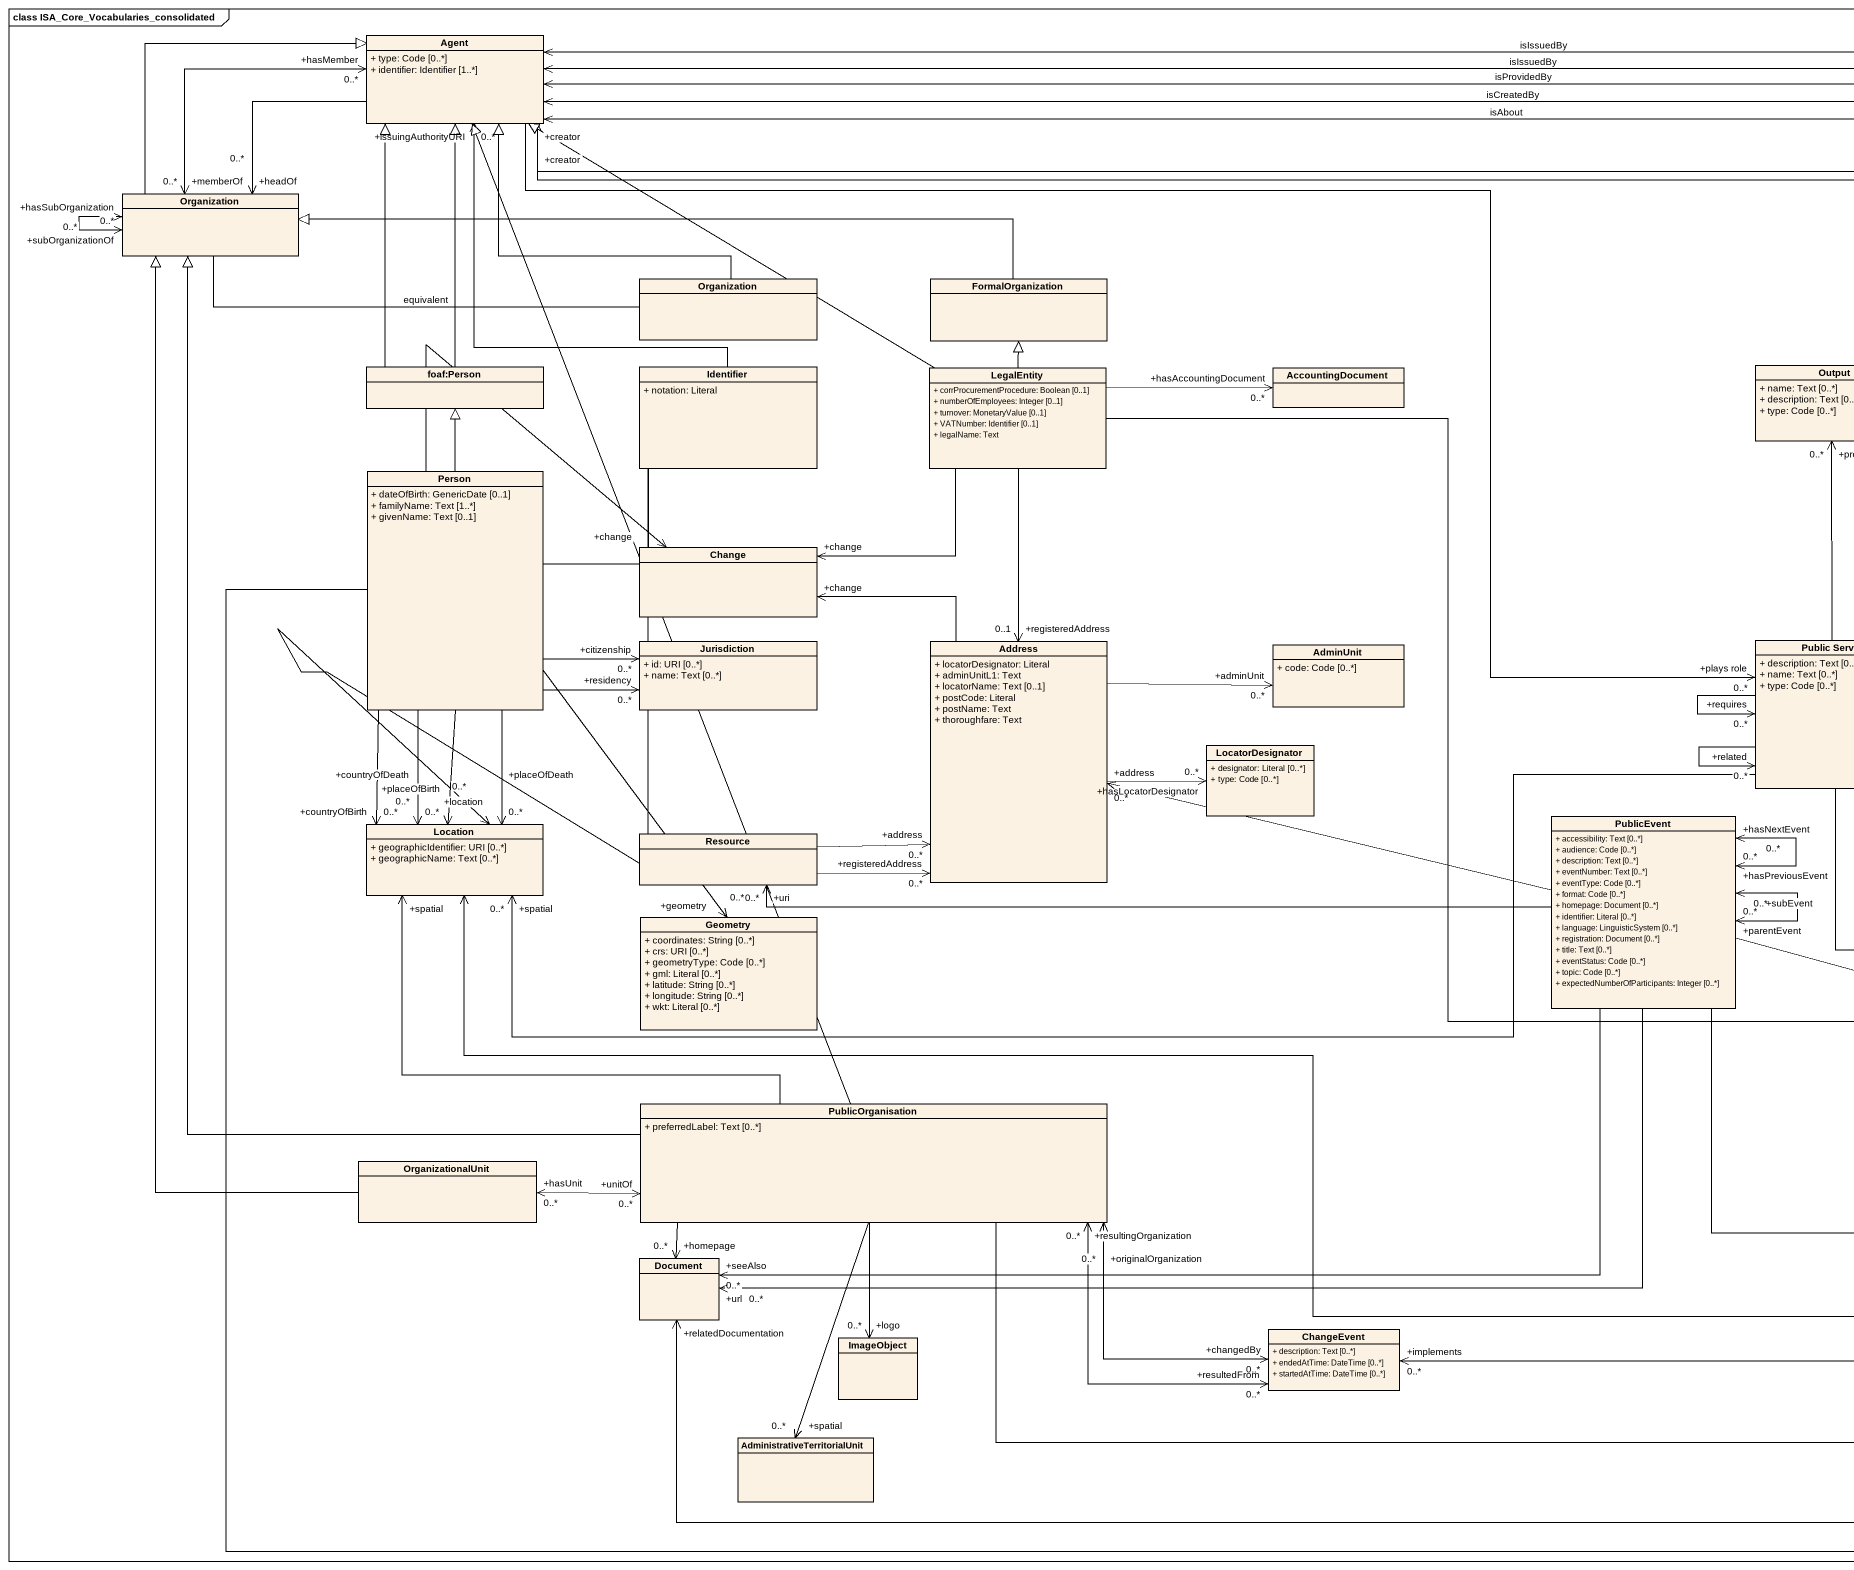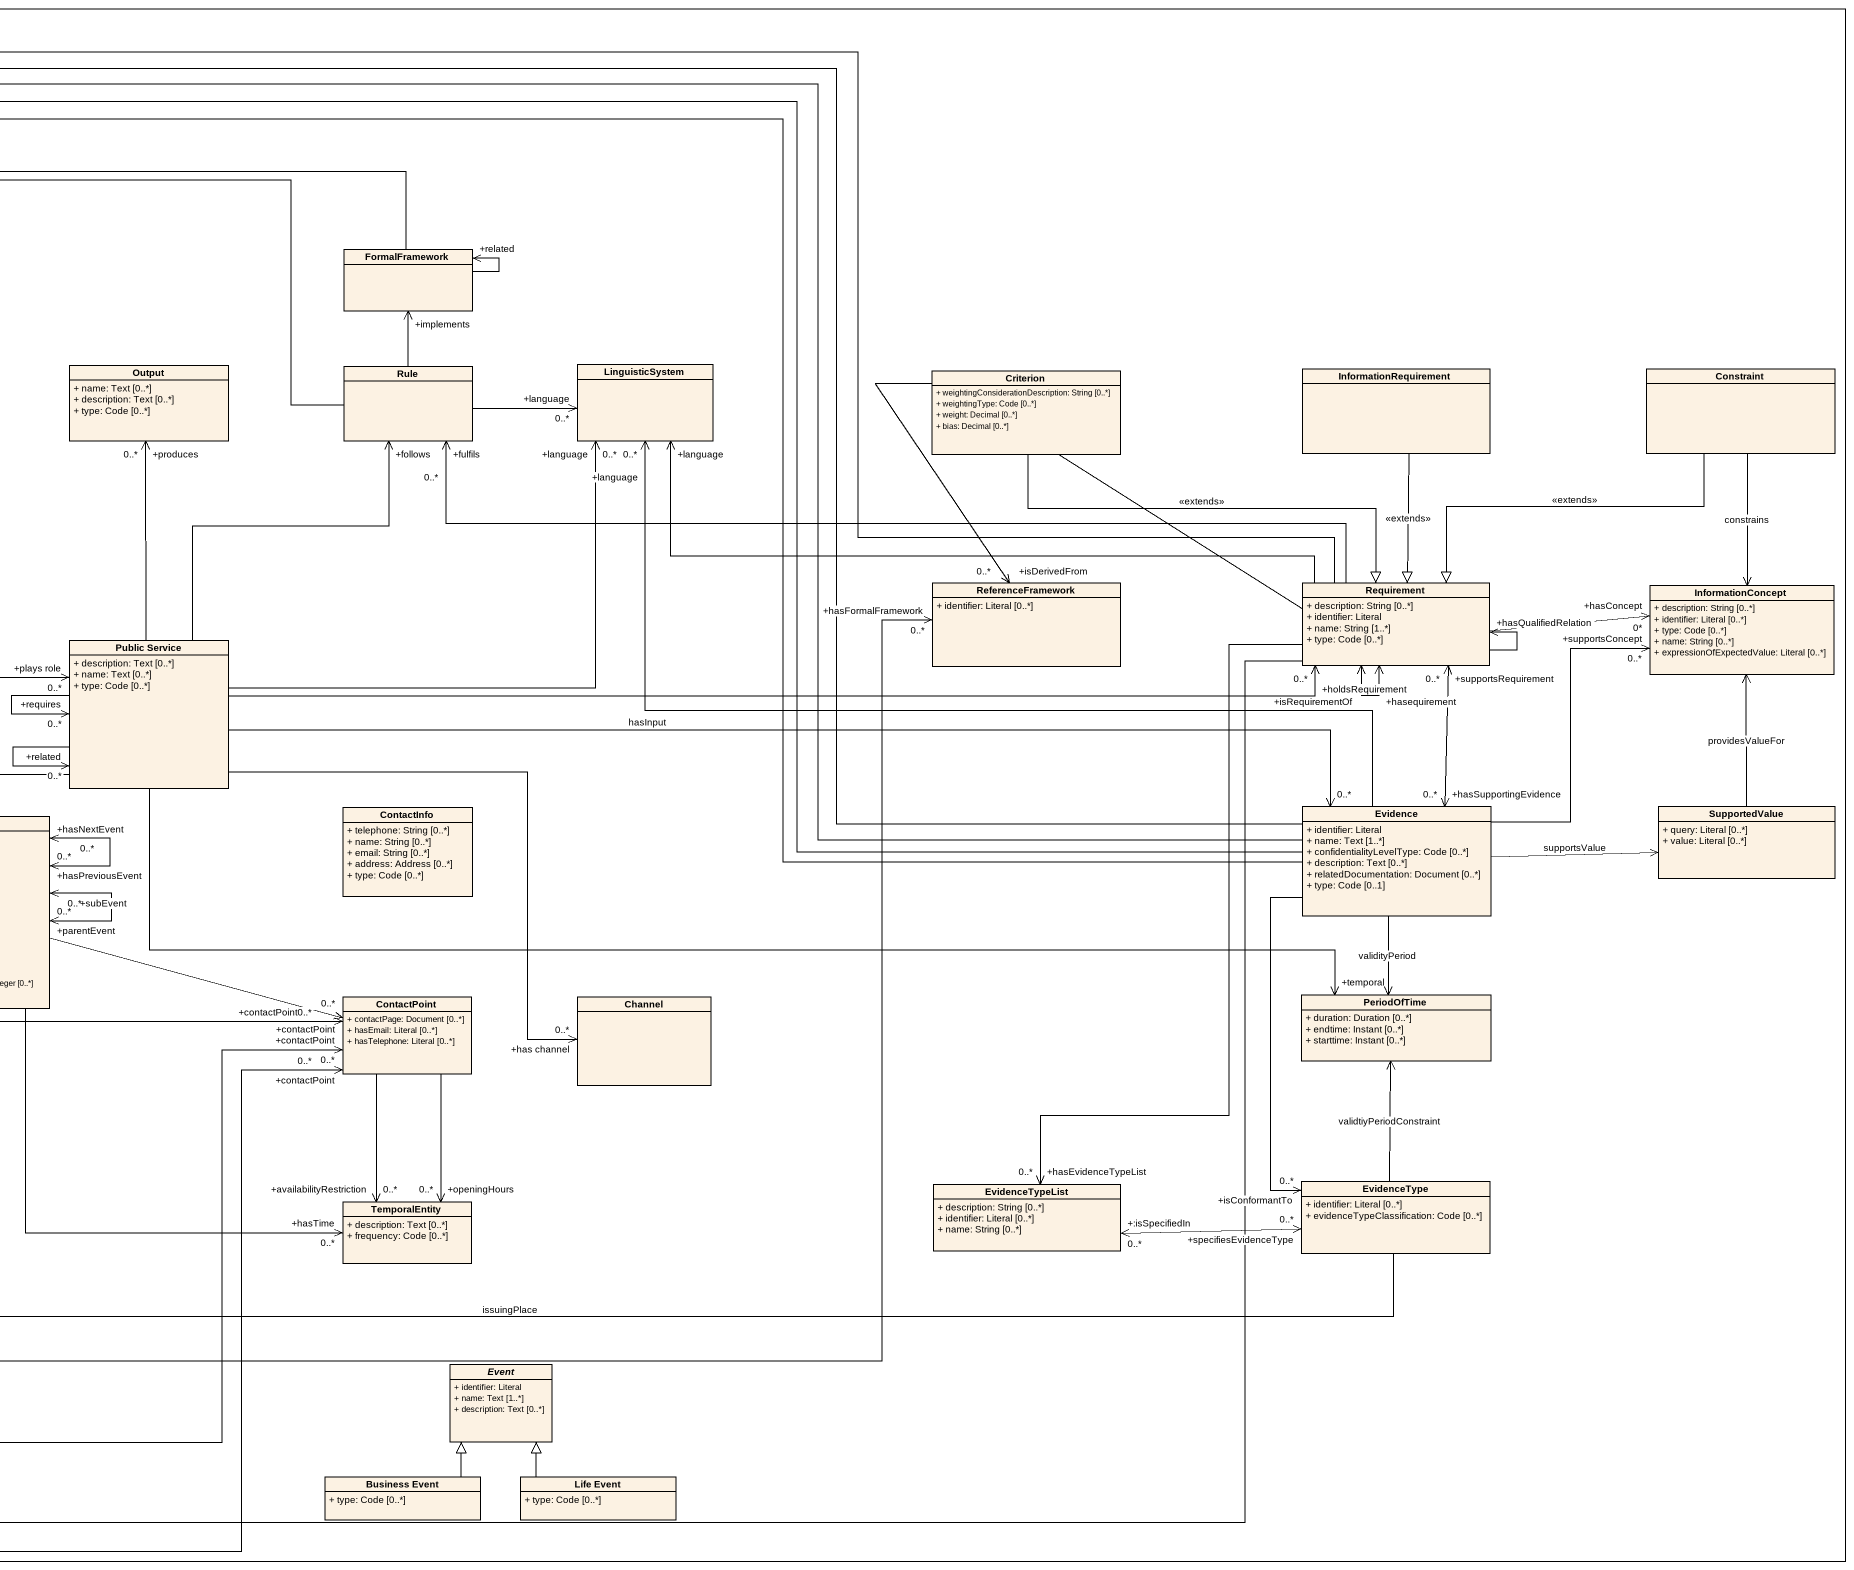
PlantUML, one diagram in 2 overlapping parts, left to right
@startuml
mainframe class ISA_Core_Vocabularies_consolidated
hide circle
hide empty members
skinparam classAttributeIconSize 0
class "Agent" as Agent_ {
  + type: Code [0..*]
  + identifier: Identifier [1..*]
}
class Organization
class FormalFramework
class "Organization" as Organization_2
class FormalOrganization
class "foaf:Person" as foaf_Person
class Identifier {
  + notation: Literal
}
class LegalEntity {
  + corrProcurementProcedure: Boolean [0..1]
  + numberOfEmployees: Integer [0..1]
  + turnover: MonetaryValue [0..1]
  + VATNumber: Identifier [0..1]
  + legalName: Text
}
class AccountingDocument
class Output {
  + name: Text [0..*]
  + description: Text [0..*]
  + type: Code [0..*]
}
class Rule
class LinguisticSystem
class Criterion {
  + weightingConsiderationDescription: String [0..*]
  + weightingType: Code [0..*]
  + weight: Decimal [0..*]
  + bias: Decimal [0..*]
}
class InformationRequirement
class Constraint
class "Person" as Person_ {
  + dateOfBirth: GenericDate [0..1]
  + familyName: Text [1..*]
  + givenName: Text [0..1]
}
class Change
class ReferenceFramework {
  + identifier: Literal [0..*]
}
class Requirement {
  + description: String [0..*]
  + identifier: Literal
  + name: String [1..*]
  + type: Code [0..*]
}
class InformationConcept {
  + description: String [0..*]
  + identifier: Literal [0..*]
  + type: Code [0..*]
  + name: String [0..*]
  + expressionOfExpectedValue: Literal [0..*]
}
class Jurisdiction {
  + id: URI [0..*]
  + name: Text [0..*]
}
class Address {
  + locatorDesignator: Literal
  + adminUnitL1: Text
  + locatorName: Text [0..1]
  + postCode: Literal
  + postName: Text
  + thoroughfare: Text
}
class AdminUnit {
  + code: Code [0..*]
}
class "Public Service" as Public_Service {
  + description: Text [0..*]
  + name: Text [0..*]
  + type: Code [0..*]
}
class LocatorDesignator {
  + designator: Literal [0..*]
  + type: Code [0..*]
}
class PublicEvent {
  + accessibility: Text [0..*]
  + audience: Code [0..*]
  + description: Text [0..*]
  + eventNumber: Text [0..*]
  + eventType: Code [0..*]
  + format: Code [0..*]
  + homepage: Document [0..*]
  + identifier: Literal [0..*]
  + language: LinguisticSystem [0..*]
  + registration: Document [0..*]
  + title: Text [0..*]
  + eventStatus: Code [0..*]
  + topic: Code [0..*]
  + expectedNumberOfParticipants: Integer [0..*]
}
class ContactInfo {
  + telephone: String [0..*]
  + name: String [0..*]
  + email: String [0..*]
  + address: Address [0..*]
  + type: Code [0..*]
}
class Evidence {
  + identifier: Literal
  + name: Text [1..*]
  + confidentialityLevelType: Code [0..*]
  + description: Text [0..*]
  + relatedDocumentation: Document [0..*]
  + type: Code [0..1]
}
class SupportedValue {
  + query: Literal [0..*]
  + value: Literal [0..*]
}
class Location {
  + geographicIdentifier: URI [0..*]
  + geographicName: Text [0..*]
}
class Resource
class Geometry {
  + coordinates: String [0..*]
  + crs: URI [0..*]
  + geometryType: Code [0..*]
  + gml: Literal [0..*]
  + latitude: String [0..*]
  + longitude: String [0..*]
  + wkt: Literal [0..*]
}
class ContactPoint {
  + contactPage: Document [0..*]
  + hasEmail: Literal [0..*]
  + hasTelephone: Literal [0..*]
}
class Channel
class PeriodOfTime {
  + duration: Duration [0..*]
  + endtime: Instant [0..*]
  + starttime: Instant [0..*]
}
class PublicOrganisation {
  + preferredLabel: Text [0..*]
}
class OrganizationalUnit
class TemporalEntity {
  + description: Text [0..*]
  + frequency: Code [0..*]
}
class EvidenceTypeList {
  + description: String [0..*]
  + identifier: Literal [0..*]
  + name: String [0..*]
}
class EvidenceType {
  + identifier: Literal [0..*]
  + evidenceTypeClassification: Code [0..*]
}
class Document
class ChangeEvent {
  + description: Text [0..*]
  + endedAtTime: DateTime [0..*]
  + startedAtTime: DateTime [0..*]
}
class ImageObject
abstract class Event {
  + identifier: Literal
  + name: Text [1..*]
  + description: Text [0..*]
}
class "AdministrativeTerritorialUnit" as AdministrativeTerritorialUni
class "Business Event" as Business_Event {
  + type: Code [0..*]
}
class "Life Event" as Life_Event {
  + type: Code [0..*]
}
Agent_ -left-> "+headOf\n0..*" Organization
Agent_ -right-> "+plays role\n0..*" Public_Service
Organization -right-|> Agent_
Organization "+memberOf\n0..*" <-right-> "+hasMember\n0..*" Agent_
Organization "+hasSubOrganization\n0..*" <--> "+subOrganizationOf\n0..*" Organization
Organization -right- Organization_2 : equivalent
FormalFramework -left-> "+creator" Agent_
FormalFramework --> "+related" FormalFramework
Organization_2 -up-|> Agent_
FormalOrganization -left-|> Organization
foaf_Person -up-|> Agent_
Identifier -up-> "+issuingAuthorityURI\n0..*" Agent_
LegalEntity -up-|> Agent_
LegalEntity -up-|> FormalOrganization
LegalEntity -right-> "+hasAccountingDocument\n0..*" AccountingDocument
LegalEntity -left-> "+change" Change
LegalEntity --> "+registeredAddress\n0..1" Address
LegalEntity -right-> "+contactPoint\n0..*" ContactPoint
Rule -left- "+creator" Agent_
Rule -up-> "+implements" FormalFramework
Rule -right-> "+language\n0..*" LinguisticSystem
Rule "+follows" <-- Public_Service
Criterion -right-|> Requirement : <<extends>>
InformationRequirement --|> Requirement : <<extends>>
Constraint --|> Requirement : <<extends>>
Constraint --> InformationConcept : constrains
Person_ -up-|> Agent_
Person_ -up-|> foaf_Person
Person_ -right-> "+change" Change
Person_ -right-> "+citizenship\n0..*" Jurisdiction
Person_ -right-> "+residency\n0..*" Jurisdiction
Person_ --> "+countryOfBirth\n0..*" Location
Person_ --> "+placeOfBirth\n0..*" Location
Person_ --> "+countryOfDeath\n0..*" Location
Person_ --> "+placeOfDeath\n0..*" Location
Person_ -right-> "+contactPoint\n0..*" ContactPoint
Requirement -left-> Agent_ : isIssuedBy
Requirement -left-> "+fulfils\n0..*" Rule
Requirement -left-> "+language" LinguisticSystem
Requirement -left-> "+isDerivedFrom\n0..*" ReferenceFramework
Requirement --> "+hasQualifiedRelation" Requirement
Requirement "+isRequirementOf" <--> "+hasequirement" Requirement
Requirement -right-> "+hasConcept\n0*" InformationConcept
Requirement "+supportsRequirement\n0..*" <--> "+hasSupportingEvidence\n0..*" Evidence
Requirement --> "+hasEvidenceTypeList\n0..*" EvidenceTypeList
Requirement -left-> "+relatedDocumentation" Document
Address -up-> "+change" Change
Address -right-> "+adminUnit\n0..*" AdminUnit
Address -right-> "+hasLocatorDesignator\n0..*" LocatorDesignator
Public_Service -up-> "+produces\n0..*" Output
Public_Service -up-> "+language\n0..*" LinguisticSystem
Public_Service -right-> "+holdsRequirement\n0..*" Requirement
Public_Service --> "+requires\n0..*" Public_Service
Public_Service --> "+related\n0..*" Public_Service
Public_Service -right-> "0..*" Evidence : hasInput
Public_Service -left-> "+spatial\n0..*" Location
Public_Service --> "+has channel\n0..*" Channel
Public_Service -right-> "+temporal" PeriodOfTime
PublicEvent -left-> "+address\n0..*" Address
PublicEvent "+hasPreviousEvent\n0..*" <--> "+hasNextEvent\n0..*" PublicEvent
PublicEvent "+parentEvent\n0..*" <--> "+subEvent\n0..*" PublicEvent
PublicEvent -left-> "+uri\n0..*" Resource
PublicEvent -right-> "+contactPoint\n0..*" ContactPoint
PublicEvent --> "+hasTime\n0..*" TemporalEntity
PublicEvent -left-> "+url\n0..*" Document
PublicEvent -left-> "+seeAlso\n0..*" Document
Evidence -left-> Agent_ : isAbout
Evidence -left-> Agent_ : isProvidedBy
Evidence -left-> Agent_ : isIssuedBy
Evidence -left-> Agent_ : isCreatedBy
Evidence -up-> "+language\n0..*" LinguisticSystem
Evidence -up-> "+supportsConcept\n0..*" InformationConcept
Evidence -right-> SupportedValue : supportsValue
Evidence --> PeriodOfTime : validityPeriod
Evidence --> "+isConformantTo\n0..*" EvidenceType
SupportedValue -up-> InformationConcept : providesValueFor
Resource -right-> "+registeredAddress\n0..*" Address
Resource -right-> "+address\n0..*" Address
Resource -left-> "+location\n0..*" Location
Resource --> "+geometry\n0..*" Geometry
ContactPoint --> "+availabilityRestriction\n0..*" TemporalEntity
ContactPoint --> "+openingHours\n0..*" TemporalEntity
PublicOrganisation -up-|> Agent_
PublicOrganisation -up-|> Organization
PublicOrganisation -up-> "+spatial" Location
PublicOrganisation -right-> "+contactPoint\n0..*" ContactPoint
PublicOrganisation "+unitOf\n0..*" <-left-> "+hasUnit\n0..*" OrganizationalUnit
PublicOrganisation --> "+homepage\n0..*" Document
PublicOrganisation "+resultingOrganization\n0..*" <-right-> "+resultedFrom\n0..*" ChangeEvent
PublicOrganisation --> "+logo\n0..*" ImageObject
PublicOrganisation --> "+spatial\n0..*" AdministrativeTerritorialUni
OrganizationalUnit -up-|> Organization
EvidenceTypeList "+:isSpecifiedIn\n0..*" <-right-> "+specifiesEvidenceType\n0..*" EvidenceType
EvidenceType -left-> Location : issuingPlace
EvidenceType -up-> PeriodOfTime : validtiyPeriodConstraint
ChangeEvent "+implements\n0..*" <-right-> "+hasFormalFramework\n0..*" ReferenceFramework
ChangeEvent "+changedBy\n0..*" <-left-> "+originalOrganization\n0..*" PublicOrganisation
Business_Event -up-|> Event
Life_Event -up-|> Event
@enduml
